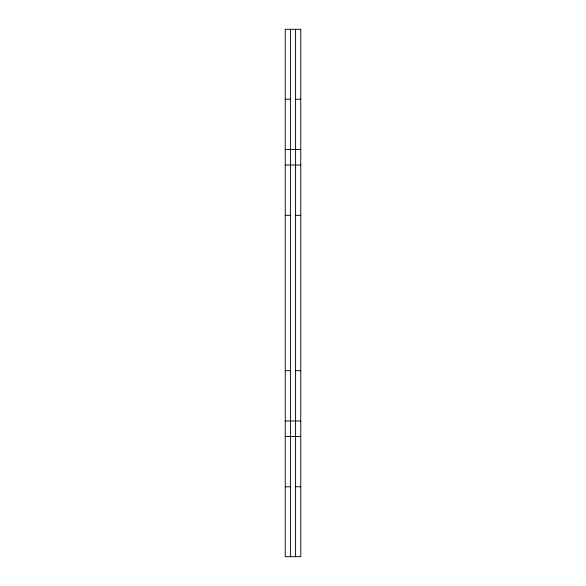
<?xml version="1.0" encoding="UTF-8"?>
<svg xmlns="http://www.w3.org/2000/svg" width="586" height="586" viewBox="0 0 586 586"><rect width="100%" height="100%" fill="white"/><g stroke="black" fill="none" stroke-linecap="round" stroke-linejoin="round"><path stroke-width="0.88" d="M285.243 99.217L290.722 99.217M295.278 99.217L300.757 99.217M285.243 149.518L300.757 149.518M285.243 165.025L300.757 165.025M285.243 215.326L290.722 215.326M295.278 215.326L300.757 215.326M285.243 370.674L290.722 370.674M295.278 370.674L300.757 370.674M285.243 420.975L300.757 420.975M285.243 436.482L300.757 436.482M285.243 486.783L290.722 486.783M295.278 486.783L300.757 486.783M295.578 29.3L295.578 556.7M290.422 29.3L290.422 556.7M300.757 29.3L285.243 29.3L285.243 556.7L300.757 556.7L300.757 29.3"/></g></svg>
